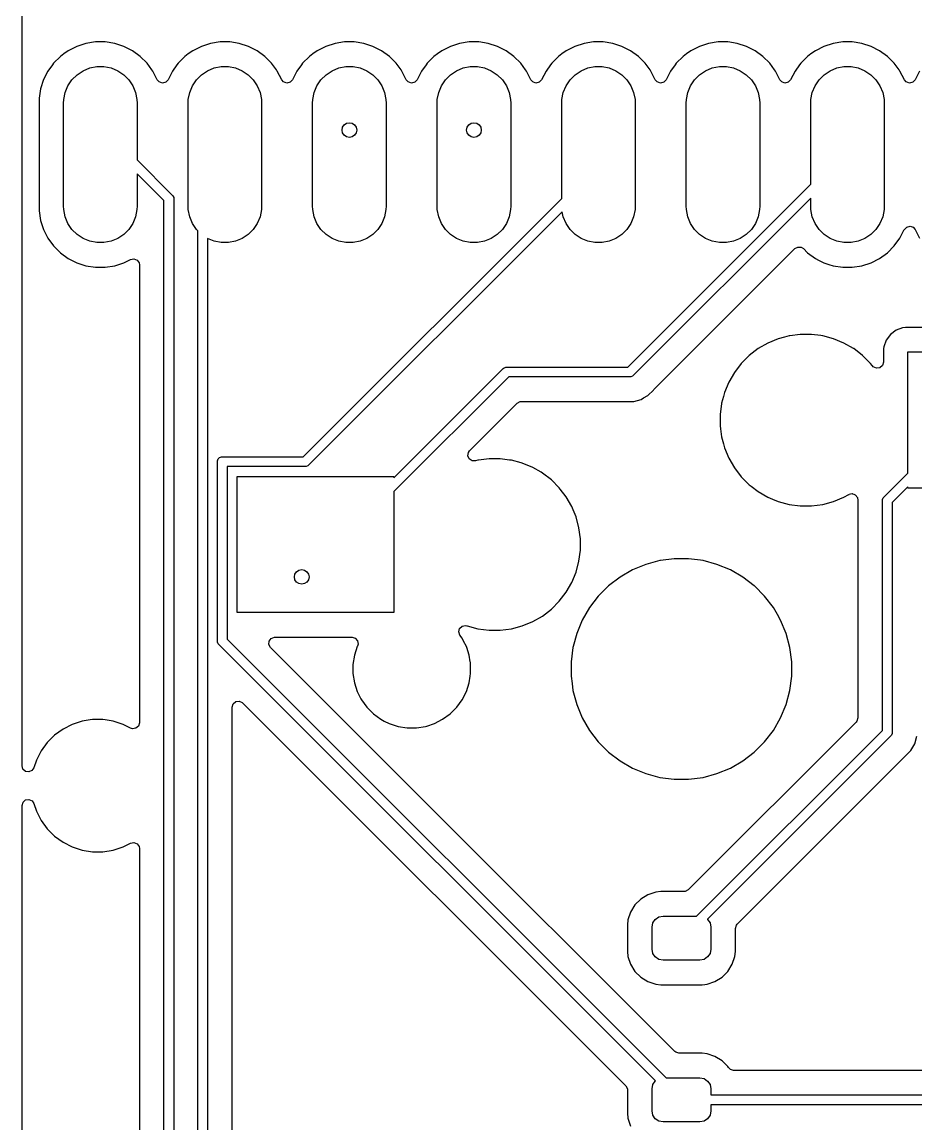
# Model space of a CAD drawing. Extents: x 101 to 185, y -154 to -35.
# Drawn here: x 100.85 to 119.08, y -75.96 to -53.47 of the extents above; entities that cross this region are included whole.
import ezdxf

# ---------------------------------------------------------------- set-up
doc = ezdxf.new("R2010")
doc.units = 0
doc.layers.add('BLACK', color=7, linetype='CONTINUOUS')

msp = doc.modelspace()

# ---------------------------------------------------------------- linework, layer by layer
at = {"layer": 'BLACK', "linetype": 'CONTINUOUS'}
for p, q in [((100.8501, -68.653903), (100.8501, -38.295019)), ((101.96727, -53.967117), (101.791894, -54.056476)), ((102.154473, -53.90629), (101.96727, -53.967117)), ((102.348878, -53.8755), (102.154473, -53.90629)), ((102.348883, -53.8755), (102.348878, -53.8755)), ((102.545717, -53.8755), (102.348883, -53.8755)), ((102.545722, -53.8755), (102.545717, -53.8755)), ((102.740126, -53.90629), (102.545722, -53.8755)), ((102.927329, -53.967117), (102.740126, -53.90629)), ((103.102705, -54.056476), (102.927329, -53.967117)), ((104.50727, -53.967117), (104.331894, -54.056476)), ((104.694473, -53.90629), (104.50727, -53.967117)), ((104.888878, -53.8755), (104.694473, -53.90629)), ((104.888883, -53.8755), (104.888878, -53.8755)), ((105.085717, -53.8755), (104.888883, -53.8755)), ((105.085722, -53.8755), (105.085717, -53.8755)), ((105.280126, -53.90629), (105.085722, -53.8755)), ((105.467329, -53.967117), (105.280126, -53.90629)), ((105.642705, -54.056476), (105.467329, -53.967117)), ((107.04727, -53.967117), (106.871894, -54.056476)), ((107.234473, -53.90629), (107.04727, -53.967117)), ((107.428878, -53.8755), (107.234473, -53.90629)), ((107.428883, -53.8755), (107.428878, -53.8755)), ((107.625717, -53.8755), (107.428883, -53.8755)), ((107.625722, -53.8755), (107.625717, -53.8755)), ((107.820126, -53.90629), (107.625722, -53.8755)), ((108.007329, -53.967117), (107.820126, -53.90629)), ((108.182705, -54.056476), (108.007329, -53.967117)), ((109.58727, -53.967117), (109.411894, -54.056476)), ((109.774473, -53.90629), (109.58727, -53.967117)), ((109.968878, -53.8755), (109.774473, -53.90629)), ((109.968883, -53.8755), (109.968878, -53.8755)), ((110.165717, -53.8755), (109.968883, -53.8755)), ((110.165722, -53.8755), (110.165717, -53.8755)), ((110.360126, -53.90629), (110.165722, -53.8755)), ((110.547329, -53.967117), (110.360126, -53.90629)), ((110.722705, -54.056476), (110.547329, -53.967117)), ((112.12727, -53.967117), (111.951894, -54.056476)), ((112.314473, -53.90629), (112.12727, -53.967117)), ((112.508878, -53.8755), (112.314473, -53.90629)), ((112.508883, -53.8755), (112.508878, -53.8755)), ((112.705717, -53.8755), (112.508883, -53.8755)), ((112.705722, -53.8755), (112.705717, -53.8755)), ((112.900126, -53.90629), (112.705722, -53.8755)), ((113.087329, -53.967117), (112.900126, -53.90629)), ((113.262705, -54.056476), (113.087329, -53.967117)), ((114.66727, -53.967117), (114.491894, -54.056476)), ((114.854473, -53.90629), (114.66727, -53.967117)), ((115.048878, -53.8755), (114.854473, -53.90629)), ((115.048883, -53.8755), (115.048878, -53.8755)), ((115.245717, -53.8755), (115.048883, -53.8755)), ((115.245722, -53.8755), (115.245717, -53.8755)), ((115.440126, -53.90629), (115.245722, -53.8755)), ((115.627329, -53.967117), (115.440126, -53.90629)), ((115.802705, -54.056476), (115.627329, -53.967117)), ((117.20727, -53.967117), (117.031894, -54.056476)), ((117.394473, -53.90629), (117.20727, -53.967117)), ((117.588878, -53.8755), (117.394473, -53.90629)), ((117.588883, -53.8755), (117.588878, -53.8755)), ((117.785717, -53.8755), (117.588883, -53.8755)), ((117.785722, -53.8755), (117.785717, -53.8755)), ((117.980126, -53.90629), (117.785722, -53.8755)), ((118.167329, -53.967117), (117.980126, -53.90629)), ((118.342705, -54.056476), (118.167329, -53.967117)), ((101.632651, -54.172174), (101.493474, -54.311351)), ((101.632652, -54.172174), (101.632651, -54.172174)), ((101.632654, -54.172172), (101.632652, -54.172174)), ((101.701041, -54.122485), (101.632654, -54.172172)), ((101.791894, -54.056476), (101.701041, -54.122485)), ((103.261946, -54.172172), (103.102705, -54.056476)), ((103.401128, -54.311354), (103.261946, -54.172172)), ((104.172651, -54.172174), (104.033474, -54.311351)), ((104.172652, -54.172174), (104.172651, -54.172174)), ((104.172654, -54.172172), (104.172652, -54.172174)), ((104.241041, -54.122485), (104.172654, -54.172172)), ((104.331894, -54.056476), (104.241041, -54.122485)), ((105.801946, -54.172172), (105.642705, -54.056476)), ((105.941128, -54.311354), (105.801946, -54.172172)), ((106.712651, -54.172174), (106.573474, -54.311351)), ((106.712652, -54.172174), (106.712651, -54.172174)), ((106.712654, -54.172172), (106.712652, -54.172174)), ((106.781041, -54.122485), (106.712654, -54.172172)), ((106.871894, -54.056476), (106.781041, -54.122485)), ((108.341946, -54.172172), (108.182705, -54.056476)), ((108.481128, -54.311354), (108.341946, -54.172172)), ((109.252651, -54.172174), (109.113474, -54.311351)), ((109.252652, -54.172174), (109.252651, -54.172174)), ((109.252654, -54.172172), (109.252652, -54.172174)), ((109.321041, -54.122485), (109.252654, -54.172172)), ((109.411894, -54.056476), (109.321041, -54.122485)), ((110.881946, -54.172172), (110.722705, -54.056476)), ((111.021128, -54.311354), (110.881946, -54.172172)), ((111.792651, -54.172174), (111.653474, -54.311351)), ((111.792652, -54.172174), (111.792651, -54.172174)), ((111.792654, -54.172172), (111.792652, -54.172174)), ((111.861041, -54.122485), (111.792654, -54.172172)), ((111.951894, -54.056476), (111.861041, -54.122485)), ((113.421946, -54.172172), (113.262705, -54.056476)), ((113.561128, -54.311354), (113.421946, -54.172172)), ((114.332651, -54.172174), (114.193474, -54.311351)), ((114.332652, -54.172174), (114.332651, -54.172174)), ((114.332654, -54.172172), (114.332652, -54.172174)), ((114.401041, -54.122485), (114.332654, -54.172172)), ((114.491894, -54.056476), (114.401041, -54.122485)), ((115.961946, -54.172172), (115.802705, -54.056476)), ((116.101128, -54.311354), (115.961946, -54.172172)), ((116.872651, -54.172174), (116.733474, -54.311351)), ((116.872652, -54.172174), (116.872651, -54.172174)), ((116.872654, -54.172172), (116.872652, -54.172174)), ((116.941041, -54.122485), (116.872654, -54.172172)), ((117.031894, -54.056476), (116.941041, -54.122485)), ((118.501946, -54.172172), (118.342705, -54.056476)), ((118.641128, -54.311354), (118.501946, -54.172172)), ((101.470387, -54.343128), (101.377776, -54.470594)), ((101.493472, -54.311354), (101.470387, -54.343128)), ((101.493474, -54.311352), (101.493472, -54.311354)), ((101.493474, -54.311351), (101.493474, -54.311352)), ((102.093752, -54.464559), (102.229586, -54.408295)), ((102.229586, -54.408295), (102.373787, -54.379611)), ((102.373787, -54.379611), (102.520813, -54.379611)), ((102.520813, -54.379611), (102.665014, -54.408295)), ((102.665014, -54.408295), (102.800848, -54.464559)), ((103.500498, -54.448125), (103.401128, -54.311354)), ((104.010387, -54.343128), (103.917776, -54.470594)), ((104.033472, -54.311354), (104.010387, -54.343128)), ((104.033474, -54.311352), (104.033472, -54.311354)), ((104.033474, -54.311351), (104.033474, -54.311352)), ((104.633752, -54.464559), (104.769586, -54.408295)), ((104.769586, -54.408295), (104.913787, -54.379611)), ((104.913787, -54.379611), (105.060813, -54.379611)), ((105.060813, -54.379611), (105.205014, -54.408295)), ((105.205014, -54.408295), (105.340848, -54.464559)), ((106.040498, -54.448125), (105.941128, -54.311354)), ((106.550387, -54.343128), (106.457776, -54.470594)), ((106.573472, -54.311354), (106.550387, -54.343128)), ((106.573474, -54.311352), (106.573472, -54.311354)), ((106.573474, -54.311351), (106.573474, -54.311352)), ((107.173752, -54.464559), (107.309586, -54.408295)), ((107.309586, -54.408295), (107.453787, -54.379611)), ((107.453787, -54.379611), (107.600813, -54.379611)), ((107.600813, -54.379611), (107.745014, -54.408295)), ((107.745014, -54.408295), (107.880848, -54.464559)), ((108.580498, -54.448125), (108.481128, -54.311354)), ((109.090387, -54.343128), (108.997776, -54.470594)), ((109.113472, -54.311354), (109.090387, -54.343128)), ((109.113474, -54.311352), (109.113472, -54.311354)), ((109.113474, -54.311351), (109.113474, -54.311352)), ((109.713752, -54.464559), (109.849586, -54.408295)), ((109.849586, -54.408295), (109.993787, -54.379611)), ((109.993787, -54.379611), (110.140813, -54.379611)), ((110.140813, -54.379611), (110.285014, -54.408295)), ((110.285014, -54.408295), (110.420848, -54.464559)), ((111.120498, -54.448125), (111.021128, -54.311354)), ((111.630387, -54.343128), (111.537776, -54.470594)), ((111.653472, -54.311354), (111.630387, -54.343128)), ((111.653474, -54.311352), (111.653472, -54.311354)), ((111.653474, -54.311351), (111.653474, -54.311352)), ((112.253752, -54.464559), (112.389586, -54.408295)), ((112.389586, -54.408295), (112.533787, -54.379611)), ((112.533787, -54.379611), (112.680813, -54.379611)), ((112.680813, -54.379611), (112.825014, -54.408295)), ((112.825014, -54.408295), (112.960848, -54.464559)), ((113.660498, -54.448125), (113.561128, -54.311354)), ((114.170387, -54.343128), (114.077776, -54.470594)), ((114.193472, -54.311354), (114.170387, -54.343128)), ((114.193474, -54.311352), (114.193472, -54.311354)), ((114.193474, -54.311351), (114.193474, -54.311352)), ((114.793752, -54.464559), (114.929586, -54.408295)), ((114.929586, -54.408295), (115.073787, -54.379611)), ((115.073787, -54.379611), (115.220813, -54.379611)), ((115.220813, -54.379611), (115.365014, -54.408295)), ((115.365014, -54.408295), (115.500848, -54.464559)), ((116.200498, -54.448125), (116.101128, -54.311354)), ((116.710387, -54.343128), (116.617776, -54.470594)), ((116.733472, -54.311354), (116.710387, -54.343128)), ((116.733474, -54.311352), (116.733472, -54.311354)), ((116.733474, -54.311351), (116.733474, -54.311352)), ((117.333752, -54.464559), (117.469586, -54.408295)), ((117.469586, -54.408295), (117.613787, -54.379611)), ((117.613787, -54.379611), (117.760813, -54.379611)), ((117.760813, -54.379611), (117.905014, -54.408295)), ((117.905014, -54.408295), (118.040848, -54.464559)), ((118.740498, -54.448125), (118.641128, -54.311354)), ((101.288417, -54.64597), (101.22759, -54.833173)), ((101.377776, -54.470594), (101.288417, -54.64597)), ((101.785859, -54.772452), (101.867542, -54.650205)), ((101.867542, -54.650205), (101.971505, -54.546242)), ((101.971505, -54.546242), (102.093752, -54.464559)), ((102.800848, -54.464559), (102.923095, -54.546242)), ((102.923095, -54.546242), (103.027058, -54.650205)), ((103.027058, -54.650205), (103.108741, -54.772452)), ((103.516823, -54.470594), (103.500498, -54.448125)), ((103.606815, -54.647213), (103.516823, -54.470594)), ((103.645855, -54.692267), (103.606815, -54.647213)), ((103.827785, -54.647213), (103.779811, -54.698009)), ((103.917776, -54.470594), (103.827785, -54.647213)), ((104.325859, -54.772452), (104.407542, -54.650205)), ((104.407542, -54.650205), (104.511505, -54.546242)), ((104.511505, -54.546242), (104.633752, -54.464559)), ((105.340848, -54.464559), (105.463095, -54.546242)), ((105.463095, -54.546242), (105.567058, -54.650205)), ((105.567058, -54.650205), (105.648741, -54.772452)), ((106.056823, -54.470594), (106.040498, -54.448125)), ((106.146815, -54.647213), (106.056823, -54.470594)), ((106.185855, -54.692267), (106.146815, -54.647213)), ((106.367785, -54.647213), (106.319811, -54.698009)), ((106.457776, -54.470594), (106.367785, -54.647213)), ((106.865859, -54.772452), (106.947542, -54.650205)), ((106.947542, -54.650205), (107.051505, -54.546242)), ((107.051505, -54.546242), (107.173752, -54.464559)), ((107.880848, -54.464559), (108.003095, -54.546242)), ((108.003095, -54.546242), (108.107058, -54.650205)), ((108.107058, -54.650205), (108.188741, -54.772452)), ((108.596823, -54.470594), (108.580498, -54.448125)), ((108.686815, -54.647213), (108.596823, -54.470594)), ((108.725855, -54.692267), (108.686815, -54.647213)), ((108.907785, -54.647213), (108.859811, -54.698009)), ((108.997776, -54.470594), (108.907785, -54.647213)), ((109.405859, -54.772452), (109.487542, -54.650205)), ((109.487542, -54.650205), (109.591505, -54.546242)), ((109.591505, -54.546242), (109.713752, -54.464559)), ((110.420848, -54.464559), (110.543095, -54.546242)), ((110.543095, -54.546242), (110.647058, -54.650205)), ((110.647058, -54.650205), (110.728741, -54.772452)), ((111.136823, -54.470594), (111.120498, -54.448125)), ((111.226815, -54.647213), (111.136823, -54.470594)), ((111.265855, -54.692267), (111.226815, -54.647213)), ((111.447785, -54.647213), (111.399811, -54.698009)), ((111.537776, -54.470594), (111.447785, -54.647213)), ((111.945859, -54.772452), (112.027542, -54.650205)), ((112.027542, -54.650205), (112.131505, -54.546242)), ((112.131505, -54.546242), (112.253752, -54.464559)), ((112.960848, -54.464559), (113.083095, -54.546242)), ((113.083095, -54.546242), (113.187058, -54.650205)), ((113.187058, -54.650205), (113.268741, -54.772452)), ((113.676823, -54.470594), (113.660498, -54.448125)), ((113.766815, -54.647213), (113.676823, -54.470594)), ((113.805855, -54.692267), (113.766815, -54.647213)), ((113.987785, -54.647213), (113.939811, -54.698009)), ((114.077776, -54.470594), (113.987785, -54.647213)), ((114.485859, -54.772452), (114.567542, -54.650205)), ((114.567542, -54.650205), (114.671505, -54.546242)), ((114.671505, -54.546242), (114.793752, -54.464559)), ((115.500848, -54.464559), (115.623095, -54.546242)), ((115.623095, -54.546242), (115.727058, -54.650205)), ((115.727058, -54.650205), (115.808741, -54.772452)), ((116.216823, -54.470594), (116.200498, -54.448125)), ((116.306815, -54.647213), (116.216823, -54.470594)), ((116.345855, -54.692267), (116.306815, -54.647213)), ((116.527785, -54.647213), (116.479811, -54.698009)), ((116.617776, -54.470594), (116.527785, -54.647213)), ((117.025859, -54.772452), (117.107542, -54.650205)), ((117.107542, -54.650205), (117.211505, -54.546242)), ((117.211505, -54.546242), (117.333752, -54.464559)), ((118.040848, -54.464559), (118.163095, -54.546242)), ((118.163095, -54.546242), (118.267058, -54.650205)), ((118.267058, -54.650205), (118.348741, -54.772452)), ((118.756823, -54.470594), (118.740498, -54.448125)), ((118.846815, -54.647213), (118.756823, -54.470594)), ((118.885855, -54.692267), (118.846815, -54.647213)), ((119.067785, -54.647213), (119.019811, -54.698009)), ((119.157776, -54.470594), (119.067785, -54.647213)), ((101.22759, -54.833173), (101.1968, -55.027577)), ((101.729595, -54.908286), (101.785859, -54.772452)), ((103.108741, -54.772452), (103.165005, -54.908286)), ((103.71199, -54.714804), (103.645855, -54.692267)), ((103.779811, -54.698009), (103.71199, -54.714804)), ((104.269595, -54.908286), (104.325859, -54.772452)), ((105.648741, -54.772452), (105.705005, -54.908286)), ((106.25199, -54.714804), (106.185855, -54.692267)), ((106.319811, -54.698009), (106.25199, -54.714804)), ((106.809595, -54.908286), (106.865859, -54.772452)), ((108.188741, -54.772452), (108.245005, -54.908286)), ((108.79199, -54.714804), (108.725855, -54.692267)), ((108.859811, -54.698009), (108.79199, -54.714804)), ((109.349595, -54.908286), (109.405859, -54.772452)), ((110.728741, -54.772452), (110.785005, -54.908286)), ((111.33199, -54.714804), (111.265855, -54.692267)), ((111.399811, -54.698009), (111.33199, -54.714804)), ((111.889595, -54.908286), (111.945859, -54.772452)), ((113.268741, -54.772452), (113.325005, -54.908286)), ((113.87199, -54.714804), (113.805855, -54.692267)), ((113.939811, -54.698009), (113.87199, -54.714804)), ((114.429595, -54.908286), (114.485859, -54.772452)), ((115.808741, -54.772452), (115.865005, -54.908286)), ((116.41199, -54.714804), (116.345855, -54.692267)), ((116.479811, -54.698009), (116.41199, -54.714804)), ((116.969595, -54.908286), (117.025859, -54.772452)), ((118.348741, -54.772452), (118.405005, -54.908286)), ((118.95199, -54.714804), (118.885855, -54.692267)), ((119.019811, -54.698009), (118.95199, -54.714804)), ((101.1968, -55.027577), (101.1968, -57.324422)), ((101.6973, -55.126), (101.700911, -55.052487)), ((101.700911, -55.052487), (101.729595, -54.908286)), ((103.165005, -54.908286), (103.193689, -55.052487)), ((103.193689, -55.052487), (103.1973, -55.126)), ((104.2373, -55.126), (104.240911, -55.052487)), ((104.240911, -55.052487), (104.269595, -54.908286)), ((105.705005, -54.908286), (105.733689, -55.052487)), ((105.733689, -55.052487), (105.7373, -55.126)), ((106.7773, -55.126), (106.780911, -55.052487)), ((106.780911, -55.052487), (106.809595, -54.908286)), ((108.245005, -54.908286), (108.273689, -55.052487)), ((108.273689, -55.052487), (108.2773, -55.126)), ((109.3173, -55.126), (109.320911, -55.052487)), ((109.320911, -55.052487), (109.349595, -54.908286)), ((110.785005, -54.908286), (110.813689, -55.052487)), ((110.813689, -55.052487), (110.8173, -55.126)), ((111.8573, -55.126), (111.860911, -55.052487)), ((111.860911, -55.052487), (111.889595, -54.908286)), ((113.325005, -54.908286), (113.353689, -55.052487)), ((113.353689, -55.052487), (113.3573, -55.126)), ((114.3973, -55.126), (114.400911, -55.052487)), ((114.400911, -55.052487), (114.429595, -54.908286)), ((115.865005, -54.908286), (115.893689, -55.052487)), ((115.893689, -55.052487), (115.8973, -55.126)), ((116.9373, -55.126), (116.940911, -55.052487)), ((116.940911, -55.052487), (116.969595, -54.908286)), ((118.405005, -54.908286), (118.433689, -55.052487)), ((118.433689, -55.052487), (118.4373, -55.126)), ((101.6973, -57.226), (101.6973, -55.126)), ((103.1973, -55.126), (103.1973, -56.284578)), ((104.2373, -57.226), (104.2373, -55.126)), ((105.7373, -55.126), (105.7373, -57.226)), ((106.7773, -57.226), (106.7773, -55.126)), ((108.2773, -55.126), (108.2773, -57.226)), ((109.3173, -57.226), (109.3173, -55.126)), ((110.8173, -55.126), (110.8173, -57.226)), ((111.8573, -57.070028), (111.8573, -55.126)), ((113.3573, -55.126), (113.3573, -57.226)), ((114.3973, -57.226), (114.3973, -55.126)), ((115.8973, -55.126), (115.8973, -57.226)), ((116.9373, -56.780916), (116.9373, -55.126)), ((118.4373, -55.126), (118.4373, -57.226)), ((103.1973, -56.284578), (103.915461, -57.00274)), ((103.74475, -57.114871), (103.1973, -56.567421)), ((103.1973, -56.567421), (103.1973, -57.226)), ((113.205516, -60.5127), (116.9373, -56.780916)), ((103.74475, -141.2135), (103.74475, -57.114871)), ((103.915461, -57.00274), (103.927897, -57.017893)), ((103.927897, -57.017893), (103.942829, -57.053941)), ((103.942829, -57.053941), (103.94475, -57.07345)), ((103.94475, -57.07345), (103.94475, -141.172078)), ((106.583328, -62.344), (111.8573, -57.070028)), ((116.9373, -57.06376), (113.317649, -60.683411)), ((116.9373, -57.226), (116.9373, -57.06376)), ((101.1968, -57.324422), (101.22759, -57.518826)), ((101.700911, -57.299513), (101.6973, -57.226)), ((101.729595, -57.443714), (101.700911, -57.299513)), ((103.193689, -57.299513), (103.165005, -57.443714)), ((103.1973, -57.226), (103.193689, -57.299513)), ((104.240911, -57.299513), (104.2373, -57.226)), ((104.269595, -57.443714), (104.240911, -57.299513)), ((105.733689, -57.299513), (105.705005, -57.443714)), ((105.7373, -57.226), (105.733689, -57.299513)), ((111.869164, -57.341006), (106.695461, -62.514711)), ((106.780911, -57.299513), (106.7773, -57.226)), ((106.809595, -57.443714), (106.780911, -57.299513)), ((108.273689, -57.299513), (108.245005, -57.443714)), ((108.2773, -57.226), (108.273689, -57.299513)), ((109.320911, -57.299513), (109.3173, -57.226)), ((109.349595, -57.443714), (109.320911, -57.299513)), ((110.813689, -57.299513), (110.785005, -57.443714)), ((110.8173, -57.226), (110.813689, -57.299513)), ((111.889595, -57.443714), (111.869164, -57.341006)), ((113.353689, -57.299513), (113.325005, -57.443714)), ((113.3573, -57.226), (113.353689, -57.299513)), ((114.400911, -57.299513), (114.3973, -57.226)), ((114.429595, -57.443714), (114.400911, -57.299513)), ((115.893689, -57.299513), (115.865005, -57.443714)), ((115.8973, -57.226), (115.893689, -57.299513)), ((116.940911, -57.299513), (116.9373, -57.226)), ((116.969595, -57.443714), (116.940911, -57.299513)), ((118.433689, -57.299513), (118.405005, -57.443714)), ((118.4373, -57.226), (118.433689, -57.299513)), ((101.22759, -57.518826), (101.288417, -57.706029)), ((101.785859, -57.579548), (101.729595, -57.443714)), ((103.165005, -57.443714), (103.108741, -57.579548)), ((104.325859, -57.579548), (104.269595, -57.443714)), ((105.705005, -57.443714), (105.648741, -57.579548)), ((106.865859, -57.579548), (106.809595, -57.443714)), ((108.245005, -57.443714), (108.188741, -57.579548)), ((109.405859, -57.579548), (109.349595, -57.443714)), ((110.785005, -57.443714), (110.728741, -57.579548)), ((111.945859, -57.579548), (111.889595, -57.443714)), ((113.325005, -57.443714), (113.268741, -57.579548)), ((114.485859, -57.579548), (114.429595, -57.443714)), ((115.865005, -57.443714), (115.808741, -57.579548)), ((117.025859, -57.579548), (116.969595, -57.443714)), ((118.405005, -57.443714), (118.348741, -57.579548)), ((101.288417, -57.706029), (101.377775, -57.881403)), ((101.867542, -57.701795), (101.785859, -57.579548)), ((101.971505, -57.805758), (101.867542, -57.701795)), ((103.027058, -57.701795), (102.923095, -57.805758)), ((103.108741, -57.579548), (103.027058, -57.701795)), ((104.407542, -57.701795), (104.325859, -57.579548)), ((104.435, -57.729253), (104.407542, -57.701795)), ((104.435, -122.85375), (104.435, -57.729253)), ((105.567058, -57.701795), (105.463095, -57.805758)), ((105.648741, -57.579548), (105.567058, -57.701795)), ((106.947542, -57.701795), (106.865859, -57.579548)), ((107.051505, -57.805758), (106.947542, -57.701795)), ((108.107058, -57.701795), (108.003095, -57.805758)), ((108.188741, -57.579548), (108.107058, -57.701795)), ((109.487542, -57.701795), (109.405859, -57.579548)), ((109.591505, -57.805758), (109.487542, -57.701795)), ((110.647058, -57.701795), (110.543095, -57.805758)), ((110.728741, -57.579548), (110.647058, -57.701795)), ((112.027542, -57.701795), (111.945859, -57.579548)), ((112.131505, -57.805758), (112.027542, -57.701795)), ((113.187058, -57.701795), (113.083095, -57.805758)), ((113.268741, -57.579548), (113.187058, -57.701795)), ((114.567542, -57.701795), (114.485859, -57.579548)), ((114.671505, -57.805758), (114.567542, -57.701795)), ((115.727058, -57.701795), (115.623095, -57.805758)), ((115.808741, -57.579548), (115.727058, -57.701795)), ((117.107542, -57.701795), (117.025859, -57.579548)), ((117.211505, -57.805758), (117.107542, -57.701795)), ((118.267058, -57.701795), (118.163095, -57.805758)), ((118.348741, -57.579548), (118.267058, -57.701795)), ((118.756824, -57.881405), (118.846184, -57.706025)), ((118.846184, -57.706025), (118.846815, -57.704787)), ((118.846815, -57.704787), (118.894789, -57.65399)), ((118.894789, -57.65399), (118.96261, -57.637195)), ((118.96261, -57.637195), (119.028745, -57.659732)), ((119.028745, -57.659732), (119.067785, -57.704787)), ((119.067785, -57.704787), (119.157774, -57.881403)), ((101.377775, -57.881403), (101.377776, -57.881405)), ((101.377776, -57.881405), (101.493472, -58.040646)), ((102.093752, -57.887441), (101.971505, -57.805758)), ((102.229586, -57.943705), (102.093752, -57.887441)), ((102.373787, -57.972389), (102.229586, -57.943705)), ((102.520813, -57.972389), (102.373787, -57.972389)), ((102.665014, -57.943705), (102.520813, -57.972389)), ((102.800848, -57.887441), (102.665014, -57.943705)), ((102.923095, -57.805758), (102.800848, -57.887441)), ((104.769586, -57.943705), (104.635, -57.887957)), ((104.635, -57.887957), (104.635, -122.812328)), ((104.913787, -57.972389), (104.769586, -57.943705)), ((105.060813, -57.972389), (104.913787, -57.972389)), ((105.205014, -57.943705), (105.060813, -57.972389)), ((105.340848, -57.887441), (105.205014, -57.943705)), ((105.463095, -57.805758), (105.340848, -57.887441)), ((107.173752, -57.887441), (107.051505, -57.805758)), ((107.309586, -57.943705), (107.173752, -57.887441)), ((107.453787, -57.972389), (107.309586, -57.943705)), ((107.600813, -57.972389), (107.453787, -57.972389)), ((107.745014, -57.943705), (107.600813, -57.972389)), ((107.880848, -57.887441), (107.745014, -57.943705)), ((108.003095, -57.805758), (107.880848, -57.887441)), ((109.713752, -57.887441), (109.591505, -57.805758)), ((109.849586, -57.943705), (109.713752, -57.887441)), ((109.993787, -57.972389), (109.849586, -57.943705)), ((110.140813, -57.972389), (109.993787, -57.972389)), ((110.285014, -57.943705), (110.140813, -57.972389)), ((110.420848, -57.887441), (110.285014, -57.943705)), ((110.543095, -57.805758), (110.420848, -57.887441)), ((112.253752, -57.887441), (112.131505, -57.805758)), ((112.389586, -57.943705), (112.253752, -57.887441)), ((112.533787, -57.972389), (112.389586, -57.943705)), ((112.680813, -57.972389), (112.533787, -57.972389)), ((112.825014, -57.943705), (112.680813, -57.972389)), ((112.960848, -57.887441), (112.825014, -57.943705)), ((113.083095, -57.805758), (112.960848, -57.887441)), ((114.793752, -57.887441), (114.671505, -57.805758)), ((114.929586, -57.943705), (114.793752, -57.887441)), ((115.073787, -57.972389), (114.929586, -57.943705)), ((115.220813, -57.972389), (115.073787, -57.972389)), ((115.365014, -57.943705), (115.220813, -57.972389)), ((115.500848, -57.887441), (115.365014, -57.943705)), ((115.623095, -57.805758), (115.500848, -57.887441)), ((117.333752, -57.887441), (117.211505, -57.805758)), ((117.469586, -57.943705), (117.333752, -57.887441)), ((117.613787, -57.972389), (117.469586, -57.943705)), ((117.760813, -57.972389), (117.613787, -57.972389)), ((117.905014, -57.943705), (117.760813, -57.972389)), ((118.040848, -57.887441), (117.905014, -57.943705)), ((118.163095, -57.805758), (118.040848, -57.887441)), ((118.641128, -58.040646), (118.756824, -57.881405)), ((101.493472, -58.040646), (101.632654, -58.179828)), ((101.632654, -58.179828), (101.791895, -58.295524)), ((113.737668, -60.971204), (116.613168, -58.095704)), ((116.613168, -58.095704), (116.674491, -58.062219)), ((116.674491, -58.062219), (116.744183, -58.067203)), ((116.744183, -58.067203), (116.78853, -58.095704)), ((116.78853, -58.095704), (116.872654, -58.179828)), ((116.872654, -58.179828), (117.031895, -58.295524)), ((118.342705, -58.295524), (118.501946, -58.179828)), ((118.501946, -58.179828), (118.641128, -58.040646)), ((101.791895, -58.295524), (101.856903, -58.328647)), ((101.856903, -58.328647), (101.96727, -58.384882)), ((101.96727, -58.384882), (101.967272, -58.384882)), ((101.967272, -58.384882), (101.967275, -58.384884)), ((101.967275, -58.384884), (102.067617, -58.417487)), ((102.067617, -58.417487), (102.154473, -58.445709)), ((102.154473, -58.445709), (102.348878, -58.4765)), ((102.545722, -58.4765), (102.740126, -58.445709)), ((102.740126, -58.445709), (102.740631, -58.445545)), ((102.740631, -58.445545), (102.927325, -58.384884)), ((102.927325, -58.384884), (103.063958, -58.315266)), ((103.063958, -58.315266), (103.132624, -58.302371)), ((103.132624, -58.302371), (103.197364, -58.328647)), ((103.197364, -58.328647), (103.237622, -58.385753)), ((103.237622, -58.385753), (103.24425, -58.425752)), ((103.24425, -58.425752), (103.24425, -67.77155)), ((117.031895, -58.295524), (117.096903, -58.328647)), ((117.096903, -58.328647), (117.20727, -58.384882)), ((117.20727, -58.384882), (117.207272, -58.384882)), ((117.207272, -58.384882), (117.207275, -58.384884)), ((117.207275, -58.384884), (117.307617, -58.417487)), ((117.307617, -58.417487), (117.394473, -58.445709)), ((117.394473, -58.445709), (117.588878, -58.4765)), ((117.785722, -58.4765), (117.980126, -58.445709)), ((117.980126, -58.445709), (117.980631, -58.445545)), ((117.980631, -58.445545), (118.167325, -58.384884)), ((118.167325, -58.384884), (118.342705, -58.295524)), ((102.348878, -58.4765), (102.348883, -58.4765)), ((102.348883, -58.4765), (102.545722, -58.4765)), ((117.588878, -58.4765), (117.588883, -58.4765)), ((117.588883, -58.4765), (117.785722, -58.4765)), ((118.677664, -59.761206), (118.562455, -59.847452)), ((118.677671, -59.761202), (118.677664, -59.761206)), ((118.812516, -59.710908), (118.677671, -59.761202)), ((118.872123, -59.704501), (118.812516, -59.710908)), ((118.872129, -59.7045), (118.872123, -59.704501)), ((122.167864, -59.7045), (118.872129, -59.7045)), ((116.064112, -60.021656), (115.865382, -60.136392)), ((116.064123, -60.02165), (116.064112, -60.021656)), ((116.276112, -59.933842), (116.064123, -60.02165)), ((116.404076, -59.899554), (116.276112, -59.933842)), ((116.497762, -59.874452), (116.404076, -59.899554)), ((116.508715, -59.873009), (116.497762, -59.874452)), ((116.725258, -59.8445), (116.508715, -59.873009)), ((116.725266, -59.8445), (116.725258, -59.8445)), ((116.954734, -59.8445), (116.725266, -59.8445)), ((116.954741, -59.8445), (116.954734, -59.8445)), ((117.144215, -59.869446), (116.954741, -59.8445)), ((117.182238, -59.874452), (117.144215, -59.869446)), ((117.403887, -59.933842), (117.182238, -59.874452)), ((117.615876, -60.02165), (117.403887, -59.933842)), ((117.615886, -60.021655), (117.615876, -60.02165)), ((117.615888, -60.021656), (117.615886, -60.021655)), ((117.807323, -60.132181), (117.615888, -60.021656)), ((118.476202, -59.962671), (118.425908, -60.097517)), ((118.476206, -59.962664), (118.476202, -59.962671)), ((118.562452, -59.847455), (118.476206, -59.962664)), ((118.562455, -59.847452), (118.562452, -59.847455)), ((115.865382, -60.136392), (115.683338, -60.276081)), ((117.814617, -60.136392), (117.807323, -60.132181)), ((117.996661, -60.276081), (117.814617, -60.136392)), ((118.419501, -60.157123), (118.4195, -60.157135)), ((118.4195, -60.157135), (118.4195, -60.412642)), ((118.421729, -60.136392), (118.419501, -60.157123)), ((118.425908, -60.097517), (118.421729, -60.136392)), ((118.92, -62.675578), (118.92, -60.205)), ((118.92, -60.205), (122.12, -60.205)), ((115.521081, -60.438338), (115.381392, -60.620382)), ((115.683338, -60.276081), (115.521081, -60.438338)), ((117.99667, -60.276089), (117.996661, -60.276081)), ((118.158912, -60.438331), (117.99667, -60.276089)), ((118.158915, -60.438335), (118.158912, -60.438331)), ((118.158919, -60.438339), (118.158915, -60.438335)), ((118.190642, -60.479681), (118.158919, -60.438339)), ((118.197125, -60.48813), (118.190642, -60.479681)), ((118.214297, -60.506355), (118.197125, -60.48813)), ((118.399815, -60.479681), (118.347011, -60.525436)), ((118.4195, -60.412642), (118.399815, -60.479681)), ((108.437, -62.771578), (110.666589, -60.54199)), ((110.778721, -60.7127), (108.437, -63.054421)), ((110.666589, -60.54199), (110.681742, -60.529553)), ((110.681742, -60.529553), (110.6923, -60.525179)), ((110.6923, -60.525179), (110.717791, -60.514621)), ((110.717791, -60.514621), (110.7373, -60.5127)), ((110.7373, -60.5127), (113.205516, -60.5127)), ((113.246938, -60.7127), (110.778721, -60.7127)), ((113.266447, -60.710779), (113.246938, -60.7127)), ((113.302495, -60.695847), (113.266447, -60.710779)), ((113.317649, -60.683411), (113.302495, -60.695847)), ((115.381392, -60.620382), (115.266657, -60.819109)), ((118.277853, -60.53538), (118.214297, -60.506355)), ((118.347011, -60.525436), (118.277853, -60.53538)), ((115.26665, -60.819123), (115.178842, -61.031112)), ((115.266657, -60.819109), (115.26665, -60.819123)), ((113.325995, -61.213201), (113.478723, -61.172277)), ((113.478723, -61.172277), (113.528842, -61.143339)), ((113.528842, -61.143339), (113.615654, -61.09322)), ((113.615654, -61.09322), (113.727458, -60.981416)), ((113.727458, -60.981414), (113.737666, -60.971207)), ((113.727458, -60.981416), (113.727458, -60.981414)), ((113.737666, -60.971207), (113.737668, -60.971204)), ((115.156847, -61.1132), (115.119631, -61.252096)), ((115.178842, -61.031112), (115.156847, -61.1132)), ((109.979148, -62.220085), (110.949716, -61.249519)), ((110.949716, -61.249519), (111.011039, -61.216034)), ((111.011039, -61.216034), (111.037397, -61.2132)), ((111.037397, -61.2132), (113.160269, -61.2132)), ((113.160269, -61.2132), (113.160285, -61.213201)), ((113.160285, -61.213201), (113.167881, -61.213201)), ((113.167881, -61.213201), (113.325992, -61.213201)), ((113.325992, -61.213201), (113.325995, -61.213201)), ((115.119451, -61.25277), (115.0895, -61.480258)), ((115.119453, -61.252759), (115.119451, -61.25277)), ((115.119631, -61.252096), (115.119453, -61.252759)), ((115.0895, -61.480258), (115.0895, -61.709741)), ((115.0895, -61.709741), (115.097567, -61.771011)), ((115.097567, -61.771011), (115.119452, -61.937238)), ((115.119452, -61.937238), (115.158351, -62.082413)), ((109.94371, -62.322481), (109.955298, -62.253579)), ((109.955298, -62.253579), (109.979148, -62.220085)), ((115.158351, -62.082413), (115.178842, -62.158887)), ((115.178842, -62.158887), (115.26665, -62.370876)), ((104.836, -62.444), (104.837921, -62.424491)), ((104.836, -66.10475), (104.836, -62.444)), ((104.837921, -62.424491), (104.852853, -62.388443)), ((104.852853, -62.388443), (104.880443, -62.360853)), ((104.880443, -62.360853), (104.916491, -62.345921)), ((104.916491, -62.345921), (104.936, -62.344)), ((104.936, -62.344), (106.583328, -62.344)), ((106.695461, -62.514711), (106.680307, -62.527147)), ((109.971212, -62.38671), (109.94371, -62.322481)), ((110.029074, -62.425873), (109.971212, -62.38671)), ((110.098924, -62.427537), (110.029074, -62.425873)), ((110.14775, -62.414455), (110.098924, -62.427537)), ((110.147753, -62.414454), (110.14775, -62.414455)), ((110.147762, -62.414452), (110.147753, -62.414454)), ((110.158715, -62.413009), (110.147762, -62.414452)), ((110.375258, -62.3845), (110.158715, -62.413009)), ((110.375266, -62.3845), (110.375258, -62.3845)), ((110.604734, -62.3845), (110.375266, -62.3845)), ((110.604741, -62.3845), (110.604734, -62.3845)), ((110.794215, -62.409446), (110.604741, -62.3845)), ((110.832238, -62.414452), (110.794215, -62.409446)), ((111.033069, -62.468264), (110.832238, -62.414452)), ((111.053887, -62.473842), (111.033069, -62.468264)), ((111.265876, -62.56165), (111.053887, -62.473842)), ((115.26665, -62.370876), (115.266657, -62.37089)), ((115.266657, -62.37089), (115.381392, -62.569617)), ((106.62475, -62.544), (105.036, -62.544)), ((105.036, -62.544), (105.036, -66.063328)), ((105.237, -65.525), (105.237, -62.745)), ((105.237, -62.745), (108.437, -62.745)), ((106.644259, -62.542079), (106.62475, -62.544)), ((106.680307, -62.527147), (106.644259, -62.542079)), ((108.437, -62.745), (108.437, -62.771578)), ((111.265888, -62.561656), (111.265876, -62.56165)), ((111.43738, -62.660667), (111.265888, -62.561656)), ((111.464617, -62.676392), (111.43738, -62.660667)), ((111.646661, -62.816081), (111.464617, -62.676392)), ((115.381392, -62.569617), (115.521081, -62.751661)), ((118.428289, -63.167289), (118.92, -62.675578)), ((111.64667, -62.816089), (111.646661, -62.816081)), ((111.808911, -62.97833), (111.64667, -62.816089)), ((115.521081, -62.751661), (115.521089, -62.75167)), ((115.521089, -62.75167), (115.68333, -62.913911)), ((115.68333, -62.913911), (115.683338, -62.913918)), ((115.683338, -62.913918), (115.683339, -62.913919)), ((115.683339, -62.913919), (115.720417, -62.94237)), ((115.720417, -62.94237), (115.865382, -63.053607)), ((118.92, -62.958422), (118.599, -63.279422)), ((118.92, -62.985), (118.92, -62.958422)), ((108.437, -63.054421), (108.437, -65.525)), ((111.808918, -62.978338), (111.808911, -62.97833)), ((111.808919, -62.978339), (111.808918, -62.978338)), ((111.828676, -63.004087), (111.808919, -62.978339)), ((111.948607, -63.160382), (111.828676, -63.004087)), ((111.948608, -63.160385), (111.948607, -63.160382)), ((111.948611, -63.160388), (111.948608, -63.160385)), ((112.063344, -63.359112), (111.948611, -63.160388)), ((115.865382, -63.053607), (115.865385, -63.053608)), ((115.865385, -63.053608), (115.865388, -63.053611)), ((115.865388, -63.053611), (116.064112, -63.168344)), ((116.064112, -63.168344), (116.064117, -63.168346)), ((116.064117, -63.168346), (116.064123, -63.168349)), ((116.064123, -63.168349), (116.15548, -63.20619)), ((117.403887, -63.256158), (117.615888, -63.168344)), ((117.615888, -63.168344), (117.712502, -63.112564)), ((117.712502, -63.112564), (117.718398, -63.111133)), ((117.718398, -63.111133), (117.722986, -63.107158)), ((117.722986, -63.107158), (117.751954, -63.102992)), ((117.751954, -63.102992), (117.780399, -63.096092)), ((117.780399, -63.096092), (117.786136, -63.098077)), ((117.786136, -63.098077), (117.792145, -63.097214)), ((117.792145, -63.097214), (117.818764, -63.10937)), ((117.818764, -63.10937), (117.846426, -63.118944)), ((117.846426, -63.118944), (117.850178, -63.123716)), ((117.850178, -63.123716), (117.855701, -63.126238)), ((117.855701, -63.126238), (117.871525, -63.15086)), ((117.871525, -63.15086), (117.889616, -63.173865)), ((117.889616, -63.173865), (117.891032, -63.181213)), ((117.891032, -63.181213), (117.893476, -63.185016)), ((117.893476, -63.185016), (117.898498, -63.219948)), ((118.400921, -63.218491), (118.415853, -63.182443)), ((118.415853, -63.182443), (118.428289, -63.167289)), ((122.12, -62.985), (118.92, -62.985)), ((112.063346, -63.359117), (112.063344, -63.359112)), ((112.063349, -63.359123), (112.063346, -63.359117)), ((112.092207, -63.428793), (112.063349, -63.359123)), ((116.15548, -63.20619), (116.276113, -63.256158)), ((116.276113, -63.256158), (116.497762, -63.315548)), ((116.497762, -63.315548), (116.725266, -63.3455)), ((116.725266, -63.3455), (116.725273, -63.3455)), ((116.725273, -63.3455), (116.954727, -63.3455)), ((116.954727, -63.3455), (116.954734, -63.3455)), ((116.954734, -63.3455), (117.182238, -63.315548)), ((117.182238, -63.315548), (117.403887, -63.256158)), ((117.898498, -63.219948), (117.898499, -63.219951)), ((117.898499, -63.219951), (117.898499, -63.317057)), ((117.898499, -63.317057), (117.898499, -63.317059)), ((117.898499, -63.317059), (117.8985, -63.327053)), ((117.8985, -63.327053), (117.8985, -67.669652)), ((118.399, -63.238), (118.400921, -63.218491)), ((118.399, -67.928328), (118.399, -63.238)), ((118.599, -63.279422), (118.599, -67.96975)), ((112.151158, -63.571113), (112.092207, -63.428793)), ((112.210548, -63.792762), (112.151158, -63.571113)), ((112.2405, -64.020266), (112.210548, -63.792762)), ((112.2405, -64.249734), (112.2405, -64.020266)), ((112.210548, -64.477238), (112.2405, -64.249734)), ((112.151158, -64.698887), (112.210548, -64.477238)), ((113.575038, -64.539364), (113.302499, -64.652254)), ((113.575048, -64.539361), (113.575038, -64.539364)), ((113.622953, -64.526525), (113.575048, -64.539361)), ((113.860007, -64.463007), (113.622953, -64.526525)), ((113.874085, -64.461153), (113.860007, -64.463007)), ((114.152486, -64.4245), (113.874085, -64.461153)), ((114.152494, -64.4245), (114.152486, -64.4245)), ((114.447506, -64.4245), (114.152494, -64.4245)), ((114.447513, -64.4245), (114.447506, -64.4245)), ((114.691113, -64.456571), (114.447513, -64.4245)), ((114.739993, -64.463007), (114.691113, -64.456571)), ((115.024952, -64.539361), (114.739993, -64.463007)), ((115.024954, -64.539362), (115.024952, -64.539361)), ((115.024961, -64.539364), (115.024954, -64.539362)), ((115.2975, -64.652254), (115.024961, -64.539364)), ((112.063344, -64.910888), (112.151158, -64.698887)), ((113.302489, -64.652258), (113.047006, -64.799761)), ((113.302499, -64.652254), (113.302489, -64.652258)), ((115.29751, -64.652258), (115.2975, -64.652254)), ((115.552993, -64.799761), (115.29751, -64.652258)), ((111.948611, -65.109612), (112.063344, -64.910888)), ((112.812952, -64.979358), (112.604358, -65.187952)), ((112.812959, -64.979352), (112.812952, -64.979358)), ((113.047006, -64.799761), (112.812959, -64.979352)), ((115.78704, -64.979352), (115.552993, -64.799761)), ((115.787047, -64.979358), (115.78704, -64.979352)), ((115.995641, -65.187952), (115.787047, -64.979358)), ((111.808919, -65.291661), (111.948611, -65.109612)), ((112.604352, -65.187959), (112.424761, -65.422006)), ((112.604358, -65.187952), (112.604352, -65.187959)), ((115.995647, -65.187959), (115.995641, -65.187952)), ((116.175238, -65.422006), (115.995647, -65.187959)), ((111.64667, -65.453911), (111.808911, -65.29167)), ((111.808911, -65.29167), (111.808914, -65.291665)), ((111.808914, -65.291665), (111.808919, -65.291661)), ((112.424761, -65.422006), (112.277258, -65.677489)), ((116.256325, -65.562454), (116.175238, -65.422006)), ((108.437, -65.525), (105.237, -65.525)), ((111.265888, -65.708344), (111.464612, -65.593611)), ((111.464612, -65.593611), (111.646661, -65.453919)), ((111.646661, -65.453919), (111.646665, -65.453914)), ((111.646665, -65.453914), (111.64667, -65.453911)), ((116.322743, -65.677493), (116.256325, -65.562454)), ((109.759418, -65.919625), (109.775243, -65.851571)), ((109.775243, -65.851571), (109.825349, -65.802876)), ((109.825349, -65.802876), (109.893827, -65.789)), ((109.893827, -65.789), (109.923083, -65.795128)), ((109.923083, -65.795128), (109.926089, -65.796148)), ((109.926089, -65.796148), (109.926113, -65.796158)), ((109.926113, -65.796158), (110.147762, -65.855548)), ((110.147762, -65.855548), (110.375266, -65.8855)), ((110.375266, -65.8855), (110.375273, -65.8855)), ((110.375273, -65.8855), (110.604727, -65.8855)), ((110.604727, -65.8855), (110.604734, -65.8855)), ((110.604734, -65.8855), (110.832238, -65.855548)), ((110.832238, -65.855548), (111.053887, -65.796158)), ((111.053887, -65.796158), (111.265888, -65.708344)), ((112.277254, -65.677499), (112.164364, -65.950038)), ((112.277258, -65.677489), (112.277254, -65.677499)), ((116.435639, -65.950048), (116.322743, -65.677493)), ((104.837921, -66.124259), (104.836, -66.10475)), ((105.036, -66.063328), (113.991422, -75.01875)), ((105.88418, -66.175857), (105.889164, -66.106165)), ((105.889164, -66.106165), (105.931036, -66.050232)), ((105.931036, -66.050232), (105.9965, -66.025815)), ((105.9965, -66.025815), (106.005346, -66.025499)), ((106.005346, -66.025499), (107.581235, -66.025499)), ((107.581235, -66.025499), (107.648274, -66.045184)), ((107.648274, -66.045184), (107.694029, -66.097988)), ((107.694029, -66.097988), (107.703973, -66.167146)), ((109.782897, -65.985429), (109.759418, -65.919625)), ((109.82676, -66.045801), (109.782897, -65.985429)), ((109.857517, -66.106165), (109.82676, -66.045801)), ((109.912545, -66.214163), (109.857517, -66.106165)), ((112.164361, -65.950048), (112.093593, -66.214162)), ((112.164364, -65.950038), (112.164361, -65.950048)), ((116.511993, -66.235007), (116.435639, -65.950048)), ((104.852853, -66.160307), (104.837921, -66.124259)), ((104.865289, -66.175461), (104.852853, -66.160307)), ((113.771043, -75.081215), (104.865289, -66.175461)), ((105.917665, -66.23718), (105.88418, -66.175857)), ((111.575883, -71.895397), (105.917665, -66.23718)), ((107.687456, -66.214159), (107.629059, -66.393881)), ((107.691718, -66.205796), (107.687456, -66.214159)), ((107.703973, -66.167146), (107.691718, -66.205796)), ((109.912545, -66.214165), (109.912545, -66.214163)), ((109.912547, -66.214168), (109.912545, -66.214165)), ((109.920024, -66.23718), (109.912547, -66.214168)), ((109.97094, -66.393881), (109.920024, -66.23718)), ((112.088006, -66.235015), (112.0495, -66.527486)), ((112.088008, -66.235004), (112.088006, -66.235015)), ((112.093593, -66.214162), (112.088008, -66.235004)), ((116.5505, -66.527494), (116.511993, -66.235007)), ((107.629059, -66.393881), (107.5995, -66.580513)), ((109.992101, -66.527486), (109.97094, -66.393881)), ((109.994532, -66.542833), (109.992101, -66.527486)), ((110.0005, -66.580513), (109.994532, -66.542833)), ((112.0495, -66.527486), (112.0495, -66.822513)), ((116.5505, -66.822506), (116.5505, -66.527494)), ((107.5995, -66.580513), (107.5995, -66.769486)), ((107.5995, -66.769486), (107.629059, -66.956118)), ((109.992501, -66.819987), (110.0005, -66.769486)), ((110.0005, -66.769486), (110.0005, -66.580513)), ((107.629059, -66.956118), (107.687454, -67.135836)), ((109.912547, -67.135832), (109.97094, -66.956118)), ((109.97094, -66.956118), (109.992501, -66.819987)), ((112.0495, -66.822513), (112.069198, -66.972128)), ((112.069198, -66.972128), (112.088007, -67.114993)), ((116.511993, -67.114993), (116.5505, -66.822506)), ((107.687454, -67.135836), (107.763309, -67.284708)), ((109.82676, -67.304199), (109.912547, -67.135832)), ((112.088007, -67.114993), (112.164361, -67.399951)), ((116.435639, -67.399952), (116.511993, -67.114993)), ((105.1355, -67.452847), (105.155185, -67.385808)), ((105.1355, -81.1705), (105.1355, -67.452847)), ((105.155185, -67.385808), (105.207989, -67.340053)), ((105.207989, -67.340053), (105.277147, -67.330109)), ((105.277147, -67.330109), (105.340703, -67.359134)), ((105.340703, -67.359134), (105.347181, -67.365166)), ((105.347181, -67.365166), (113.163181, -75.181166)), ((107.763309, -67.284708), (107.77324, -67.304199)), ((107.77324, -67.304199), (107.88431, -67.457073)), ((107.88431, -67.457073), (108.017927, -67.59069)), ((109.582073, -67.59069), (109.71569, -67.457073)), ((109.71569, -67.457073), (109.82676, -67.304199)), ((112.164361, -67.399951), (112.164364, -67.399961)), ((112.164364, -67.399961), (112.277254, -67.6725)), ((116.322743, -67.672507), (116.435639, -67.399952)), ((108.017927, -67.59069), (108.170801, -67.70176)), ((109.429199, -67.70176), (109.582073, -67.59069)), ((112.277254, -67.6725), (112.277258, -67.67251)), ((112.277258, -67.67251), (112.424761, -67.927993)), ((116.175238, -67.927994), (116.322743, -67.672507)), ((117.8985, -67.669652), (117.878815, -67.736691)), ((101.685929, -67.901201), (101.513963, -68.02614)), ((101.875335, -67.804694), (101.685929, -67.901201)), ((102.07751, -67.739003), (101.875335, -67.804694)), ((102.238792, -67.713458), (102.07751, -67.739003)), ((102.287463, -67.70575), (102.238792, -67.713458)), ((102.500037, -67.70575), (102.287463, -67.70575)), ((102.548707, -67.713458), (102.500037, -67.70575)), ((102.70999, -67.739003), (102.548707, -67.713458)), ((102.709991, -67.739003), (102.70999, -67.739003)), ((102.709993, -67.739004), (102.709991, -67.739003)), ((102.912162, -67.804693), (102.709993, -67.739004)), ((102.912163, -67.804693), (102.912162, -67.804693)), ((102.912164, -67.804694), (102.912163, -67.804693)), ((103.063955, -67.882035), (102.912164, -67.804694)), ((103.102603, -67.894288), (103.063955, -67.882035)), ((103.171761, -67.884344), (103.102603, -67.894288)), ((103.224565, -67.838589), (103.171761, -67.884344)), ((103.24425, -67.77155), (103.224565, -67.838589)), ((108.170801, -67.70176), (108.239357, -67.736691)), ((108.239357, -67.736691), (108.339163, -67.787545)), ((108.339163, -67.787545), (108.339165, -67.787545)), ((108.339165, -67.787545), (108.339168, -67.787547)), ((108.339168, -67.787547), (108.379775, -67.800741)), ((108.379775, -67.800741), (108.518881, -67.84594)), ((108.518881, -67.84594), (108.705514, -67.8755)), ((108.705514, -67.8755), (108.705519, -67.8755)), ((108.705519, -67.8755), (108.894486, -67.8755)), ((108.894486, -67.8755), (109.081118, -67.84594)), ((109.081118, -67.84594), (109.103742, -67.838589)), ((109.103742, -67.838589), (109.260832, -67.787547)), ((109.260832, -67.787547), (109.429199, -67.70176)), ((117.862181, -67.757333), (114.437582, -71.181931)), ((117.878815, -67.736691), (117.862181, -67.757333)), ((101.513963, -68.02614), (101.36364, -68.176463)), ((112.424761, -67.927993), (112.604352, -68.16204)), ((114.608578, -71.71875), (118.399, -67.928328)), ((118.569711, -68.040461), (114.828956, -71.781215)), ((115.995646, -68.162042), (116.175238, -67.927994)), ((118.582147, -68.025307), (118.569711, -68.040461)), ((118.597079, -67.989259), (118.582147, -68.025307)), ((118.599, -67.96975), (118.597079, -67.989259)), ((119.058577, -68.201534), (119.099501, -68.048807)), ((101.238701, -68.348429), (101.142194, -68.537835)), ((101.36364, -68.176463), (101.238701, -68.348429)), ((112.604352, -68.16204), (112.604358, -68.162047)), ((112.604358, -68.162047), (112.812952, -68.370641)), ((115.436813, -71.881171), (118.97952, -68.338466)), ((115.787042, -68.370646), (115.995646, -68.162042)), ((118.97952, -68.338466), (119.058577, -68.201534)), ((101.142194, -68.537835), (101.092031, -68.692221)), ((112.812952, -68.370641), (112.812959, -68.370647)), ((112.812959, -68.370647), (113.047006, -68.550238)), ((113.047006, -68.550238), (113.302489, -68.697741)), ((115.297507, -68.697743), (115.552994, -68.550238)), ((115.552994, -68.550238), (115.787042, -68.370646)), ((100.867913, -68.717936), (100.8501, -68.653903)), ((100.919388, -68.76518), (100.867913, -68.717936)), ((100.988235, -68.777095), (100.919388, -68.76518)), ((101.052593, -68.749897), (100.988235, -68.777095)), ((101.092031, -68.692221), (101.052593, -68.749897)), ((113.302489, -68.697741), (113.30249, -68.697741)), ((113.30249, -68.697741), (113.302493, -68.697743)), ((113.302493, -68.697743), (113.575048, -68.810639)), ((113.575048, -68.810639), (113.860007, -68.886993)), ((114.739993, -68.886993), (115.024952, -68.810639)), ((115.024952, -68.810639), (115.297507, -68.697743)), ((113.860007, -68.886993), (114.152494, -68.9255)), ((114.152494, -68.9255), (114.152501, -68.9255)), ((114.152501, -68.9255), (114.447499, -68.9255)), ((114.447499, -68.9255), (114.447506, -68.9255)), ((114.447506, -68.9255), (114.739993, -68.886993)), ((100.8501, -69.458596), (100.869785, -69.391557)), ((100.8501, -151.997653), (100.8501, -69.458596)), ((100.869785, -69.391557), (100.922589, -69.345802)), ((100.922589, -69.345802), (100.991747, -69.335858)), ((100.991747, -69.335858), (101.055303, -69.364883)), ((101.055303, -69.364883), (101.092029, -69.420276)), ((101.092029, -69.420276), (101.142193, -69.574662)), ((101.142193, -69.574662), (101.142194, -69.574664)), ((101.142194, -69.574664), (101.238701, -69.76407)), ((101.238701, -69.76407), (101.36364, -69.936036)), ((101.36364, -69.936036), (101.513963, -70.086359)), ((101.513963, -70.086359), (101.685929, -70.211298)), ((101.685929, -70.211298), (101.685931, -70.211299)), ((101.685931, -70.211299), (101.685934, -70.211301)), ((101.685934, -70.211301), (101.875338, -70.307807)), ((101.875338, -70.307807), (102.077507, -70.373496)), ((102.077507, -70.373496), (102.287463, -70.40675)), ((102.500037, -70.40675), (102.709993, -70.373496)), ((102.709993, -70.373496), (102.912162, -70.307807)), ((102.912162, -70.307807), (103.063957, -70.230463)), ((103.063957, -70.230463), (103.132624, -70.217568)), ((103.132624, -70.217568), (103.197364, -70.243844)), ((103.197364, -70.243844), (103.237622, -70.30095)), ((103.237622, -70.30095), (103.24425, -70.340949)), ((103.24425, -70.340949), (103.24425, -141.12683)), ((102.287463, -70.40675), (102.287464, -70.40675)), ((102.287464, -70.40675), (102.500036, -70.40675)), ((102.500036, -70.40675), (102.500037, -70.40675)), ((113.616294, -71.281751), (113.471959, -71.370779)), ((113.616305, -71.281746), (113.616294, -71.281751)), ((113.777289, -71.228401), (113.616305, -71.281746)), ((113.777292, -71.2284), (113.777289, -71.228401)), ((113.876644, -71.218251), (113.777292, -71.2284)), ((113.876662, -71.21825), (113.876644, -71.218251)), ((114.349901, -71.21825), (113.876662, -71.21825)), ((114.376259, -71.215416), (114.349901, -71.21825)), ((114.437582, -71.181931), (114.376259, -71.215416)), ((113.352029, -71.490709), (113.263001, -71.635044)), ((113.352032, -71.490705), (113.352029, -71.490709)), ((113.471955, -71.370782), (113.352032, -71.490705)), ((113.471959, -71.370779), (113.471955, -71.370782)), ((113.262996, -71.635055), (113.209651, -71.79604)), ((113.263001, -71.635044), (113.262996, -71.635055)), ((113.765901, -71.784651), (113.838896, -71.735877)), ((113.838896, -71.735877), (113.925, -71.71875)), ((113.925, -71.71875), (114.608578, -71.71875)), ((111.660415, -71.979929), (111.575883, -71.895397)), ((113.209651, -71.79604), (113.1995, -71.895397)), ((113.1995, -71.895397), (113.1995, -72.442087)), ((113.7, -71.94375), (113.717127, -71.857646)), ((113.7, -72.39375), (113.7, -71.94375)), ((113.717127, -71.857646), (113.765901, -71.784651)), ((114.828956, -71.781215), (114.834099, -71.784651)), ((114.834099, -71.784651), (114.882873, -71.857646)), ((114.882873, -71.857646), (114.9, -71.94375)), ((114.9, -71.94375), (114.9, -72.39375)), ((115.400499, -71.968846), (115.420183, -71.901808)), ((115.420183, -71.901808), (115.436813, -71.881171)), ((114.162417, -74.481931), (111.660415, -71.979929)), ((115.4005, -72.442095), (115.400499, -71.968846)), ((113.717127, -72.479854), (113.7, -72.39375)), ((114.9, -72.39375), (114.882873, -72.479854)), ((113.1995, -72.442087), (113.199501, -72.442105)), ((113.199501, -72.442105), (113.20965, -72.541457)), ((113.20965, -72.541457), (113.209651, -72.54146)), ((113.209651, -72.54146), (113.262996, -72.702444)), ((113.765901, -72.552849), (113.717127, -72.479854)), ((113.838896, -72.601623), (113.765901, -72.552849)), ((113.925, -72.61875), (113.838896, -72.601623)), ((114.675, -72.61875), (113.925, -72.61875)), ((114.761104, -72.601623), (114.675, -72.61875)), ((114.834099, -72.552849), (114.761104, -72.601623)), ((114.882873, -72.479854), (114.834099, -72.552849)), ((115.337003, -72.702447), (115.390349, -72.541458)), ((115.390349, -72.541458), (115.4005, -72.442095)), ((113.262996, -72.702444), (113.263001, -72.702455)), ((113.263001, -72.702455), (113.352029, -72.84679)), ((113.352029, -72.84679), (113.352032, -72.846794)), ((113.352032, -72.846794), (113.471955, -72.966717)), ((115.128044, -72.966718), (115.247968, -72.846794)), ((115.247968, -72.846794), (115.337003, -72.702447)), ((113.471955, -72.966717), (113.471959, -72.96672)), ((113.471959, -72.96672), (113.616294, -73.055748)), ((113.616294, -73.055748), (113.616297, -73.055749)), ((113.616297, -73.055749), (113.616303, -73.055753)), ((113.616303, -73.055753), (113.777292, -73.109099)), ((114.822708, -73.109099), (114.983697, -73.055753)), ((114.983697, -73.055753), (115.128044, -72.966718)), ((113.777292, -73.109099), (113.876655, -73.11925)), ((113.876655, -73.11925), (114.723344, -73.119249)), ((114.723344, -73.119249), (114.723352, -73.119248)), ((114.723352, -73.119248), (114.723355, -73.119248)), ((114.723355, -73.119248), (114.77776, -73.11369)), ((114.77776, -73.11369), (114.822708, -73.109099)), ((114.183059, -74.498565), (114.162417, -74.481931)), ((114.250098, -74.51825), (114.183059, -74.498565)), ((114.723345, -74.51825), (114.250098, -74.51825)), ((114.723352, -74.51825), (114.723345, -74.51825)), ((114.822709, -74.528401), (114.723352, -74.51825)), ((114.983694, -74.581746), (114.822709, -74.528401)), ((114.983697, -74.581747), (114.983694, -74.581746)), ((114.983699, -74.581748), (114.983697, -74.581747)), ((114.983705, -74.581751), (114.983699, -74.581748)), ((115.12804, -74.670779), (114.983705, -74.581751)), ((115.128044, -74.670782), (115.12804, -74.670779)), ((115.247968, -74.790706), (115.128044, -74.670782)), ((115.259465, -74.809346), (115.247968, -74.790706)), ((115.297965, -74.848565), (115.259465, -74.809346)), ((115.365004, -74.86825), (115.297965, -74.848565)), ((132.284996, -74.86825), (115.365004, -74.86825)), ((113.717127, -75.157646), (113.765901, -75.084651)), ((113.765901, -75.084651), (113.771043, -75.081215)), ((113.991422, -75.01875), (114.675, -75.01875)), ((114.675, -75.01875), (114.761104, -75.035877)), ((114.761104, -75.035877), (114.834099, -75.084651)), ((114.834099, -75.084651), (114.882873, -75.157646)), ((113.163181, -75.181166), (113.196666, -75.242489)), ((113.196666, -75.242489), (113.1995, -75.268847)), ((113.1995, -75.268847), (113.1995, -75.742087)), ((113.7, -75.24375), (113.717127, -75.157646)), ((113.7, -75.69375), (113.7, -75.24375)), ((114.882873, -75.157646), (114.9, -75.24375)), ((114.9, -75.24375), (114.9, -75.36875)), ((114.9, -75.36875), (132.75, -75.36875)), ((113.1995, -75.742087), (113.199501, -75.742105)), ((113.199501, -75.742105), (113.20965, -75.841457)), ((113.717127, -75.779854), (113.7, -75.69375)), ((113.765901, -75.852849), (113.717127, -75.779854)), ((114.882873, -75.779854), (114.834099, -75.852849)), ((114.9, -75.69375), (114.882873, -75.779854)), ((132.75, -75.56875), (114.9, -75.56875)), ((114.9, -75.56875), (114.9, -75.69375)), ((113.20965, -75.841457), (113.209651, -75.84146)), ((113.209651, -75.84146), (113.262996, -76.002444)), ((113.838896, -75.901623), (113.765901, -75.852849)), ((113.925, -75.91875), (113.838896, -75.901623)), ((114.675, -75.91875), (113.925, -75.91875)), ((114.761104, -75.901623), (114.675, -75.91875)), ((114.834099, -75.852849), (114.761104, -75.901623))]:
    msp.add_line(p, q, dxfattribs=at)
at = {"layer": 'BLACK'}
for centre in [(107.5273, -55.676), (110.0673, -55.676), (106.55525, -64.79475)]:
    msp.add_circle(centre, 0.15, dxfattribs=at)

doc.saveas('drawing.dxf')
